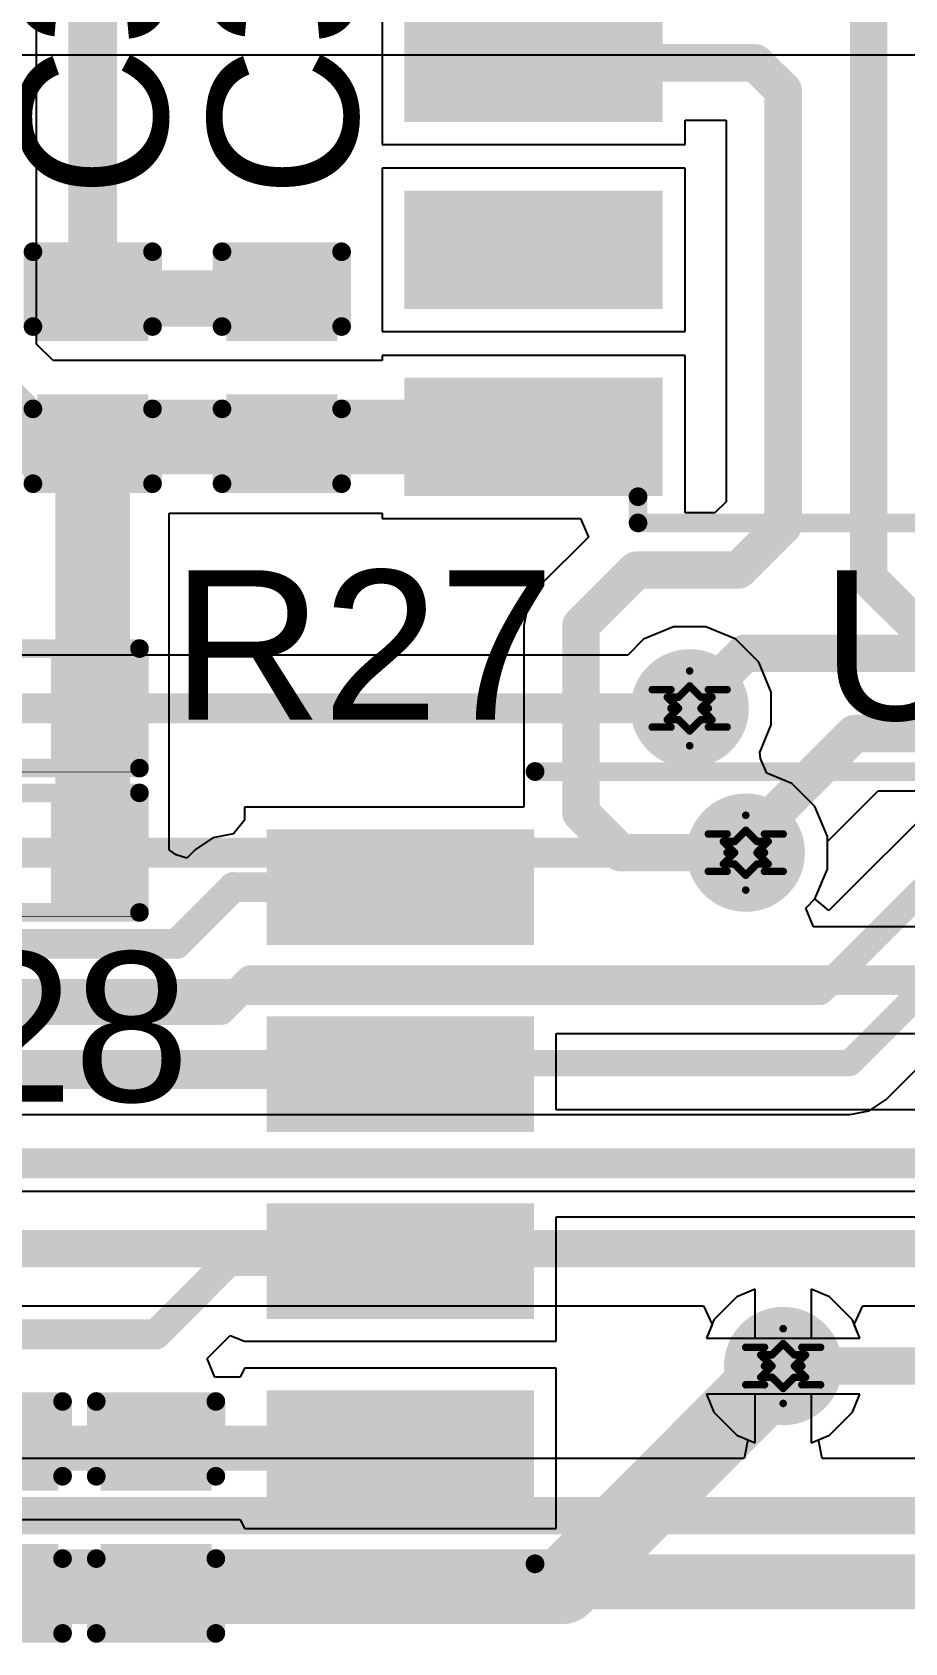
# Model space of a CAD drawing. Header units: inches. Extents: x -18 to 237, y -41 to 211.
# Drawn here: x 26.65 to 32.58, y 49.56 to 60.5 of the extents above; entities that cross this region are included whole.
import ezdxf

# ---------------------------------------------------------------- set-up
doc = ezdxf.new("R2010")
doc.units = ezdxf.units.IN
for name, color, linetype in [('Bottom Layer', 5, 'Continuous'), ('Bottom Solder', 6, 'Continuous'), ('Drill Drawing', 1, 'Continuous'), ('Top Layer', 1, 'Continuous'), ('Top Overlay', 2, 'Continuous'), ('Top Paste', 8, 'Continuous'), ('Top Solder', 216, 'Continuous'), ('Via Holes', 16, 'Continuous')]:
    doc.layers.add(name, color=color, linetype=linetype)
doc.styles.add('Arial', font='', dxfattribs={"height": 0.2})
doc.styles.get('Arial').set_extended_font_data('Arial')

# ---------------------------------------------------------------- blocks, each defined once
blk = doc.blocks.new('SOIC_8_27')
at = {"layer": 'Top Layer'}
for points in [[(-1.925, 2.205), (-1.925, 1.605), (-3.475, 1.605), (-3.475, 2.205)], [(3.475, 2.205), (3.475, 1.605), (1.925, 1.605), (1.925, 2.205)], [(-1.925, 0.935), (-1.925, 0.335), (-3.475, 0.335), (-3.475, 0.935)], [(3.475, 0.935), (3.475, 0.335), (1.925, 0.335), (1.925, 0.935)], [(-1.925, -0.335), (-1.925, -0.935), (-3.475, -0.935), (-3.475, -0.335)], [(3.475, -0.335), (3.475, -0.935), (1.925, -0.935), (1.925, -0.335)], [(-1.925, -1.605), (-1.925, -2.205), (-3.475, -2.205), (-3.475, -1.605)], [(3.475, -1.605), (3.475, -2.205), (1.925, -2.205), (1.925, -1.605)]]:
    blk.add_hatch(color=1, dxfattribs=at).paths.add_polyline_path(points)
at = {"layer": 'Top Overlay'}
blk.add_hatch(color=2, dxfattribs=at).paths.add_polyline_path([(-1.829, 1.574), (-1.499, 1.574), (-1.499, 2.235), (-1.829, 2.235)])
at = {"layer": 'Top Paste'}
for points in [[(-1.925, 2.205), (-1.925, 1.605), (-3.475, 1.605), (-3.475, 2.205)], [(3.475, 2.205), (3.475, 1.605), (1.925, 1.605), (1.925, 2.205)], [(-1.925, 0.935), (-1.925, 0.335), (-3.475, 0.335), (-3.475, 0.935)], [(3.475, 0.935), (3.475, 0.335), (1.925, 0.335), (1.925, 0.935)], [(-1.925, -0.335), (-1.925, -0.935), (-3.475, -0.935), (-3.475, -0.335)], [(3.475, -0.335), (3.475, -0.935), (1.925, -0.935), (1.925, -0.335)], [(-1.925, -1.605), (-1.925, -2.205), (-3.475, -2.205), (-3.475, -1.605)], [(3.475, -1.605), (3.475, -2.205), (1.925, -2.205), (1.925, -1.605)]]:
    blk.add_hatch(color=8, dxfattribs=at).paths.add_polyline_path(points)
at = {"layer": 'Top Solder'}
for points in [[(-1.823, 2.307), (-1.823, 1.503), (-3.577, 1.503), (-3.577, 2.307)], [(3.577, 2.307), (3.577, 1.503), (1.823, 1.503), (1.823, 2.307)], [(-1.823, 1.037), (-1.823, 0.233), (-3.577, 0.233), (-3.577, 1.037)], [(3.577, 1.037), (3.577, 0.233), (1.823, 0.233), (1.823, 1.037)], [(-1.823, -0.233), (-1.823, -1.037), (-3.577, -1.037), (-3.577, -0.233)], [(3.577, -0.233), (3.577, -1.037), (1.823, -1.037), (1.823, -0.233)], [(-1.823, -1.503), (-1.823, -2.307), (-3.577, -2.307), (-3.577, -1.503)], [(3.577, -1.503), (3.577, -2.307), (1.823, -2.307), (1.823, -1.503)]]:
    blk.add_hatch(color=216, dxfattribs=at).paths.add_polyline_path(points)
at = {"layer": 'Top Overlay', "const_width": 0.127}
for points in [[(1.991, 2.489), (-1.991, 2.489)], [(-1.991, 2.489), (-1.991, 2.311)], [(1.991, 2.489), (1.991, 2.311)], [(-3.759, 2.032), (-3.759, 1.778)], [(-3.632, 1.905), (-3.759, 2.032)], [(-3.632, 1.905), (-3.759, 1.778)], [(-1.991, -2.311), (-1.991, -2.489)], [(1.991, -2.311), (1.991, -2.489)], [(1.991, -2.489), (-1.991, -2.489)]]:
    blk.add_lwpolyline(points, dxfattribs=at)
at = {"layer": 'Top Overlay', "const_width": 0.0635}
for points in [[(-2.022, 2.489, 1), (-1.959, 2.489, 1)], [(-2.022, 2.489, 1), (-1.959, 2.489, 1)], [(1.959, 2.489, 1), (2.022, 2.489, 1)], [(1.959, 2.489, 1), (2.022, 2.489, 1)], [(-2.022, 2.311, 1), (-1.959, 2.311, 1)], [(1.959, 2.311, 1), (2.022, 2.311, 1)], [(-3.791, 2.032, 1), (-3.727, 2.032, 1)], [(-3.791, 2.032, 1), (-3.727, 2.032, 1)], [(-3.664, 1.905, 1), (-3.6, 1.905, 1)], [(-3.664, 1.905, 1), (-3.6, 1.905, 1)], [(-3.791, 1.778, 1), (-3.727, 1.778, 1)], [(-3.791, 1.778, 1), (-3.727, 1.778, 1)], [(-2.022, -2.311, 1), (-1.959, -2.311, 1)], [(1.959, -2.311, 1), (2.022, -2.311, 1)], [(-2.022, -2.489, 1), (-1.959, -2.489, 1)], [(-2.022, -2.489, 1), (-1.959, -2.489, 1)], [(1.959, -2.489, 1), (2.022, -2.489, 1)], [(1.959, -2.489, 1), (2.022, -2.489, 1)]]:
    blk.add_lwpolyline(points, format="xyb", close=True, dxfattribs=at)
blk = doc.blocks.new('SOIC_8__208______29')
at = {"layer": 'Top Layer'}
for points in [[(-4.41, 2.195), (-2.8, 2.195), (-2.8, 1.615), (-4.41, 1.615)], [(2.8, 2.195), (4.41, 2.195), (4.41, 1.615), (2.8, 1.615)], [(-4.41, 0.925), (-2.8, 0.925), (-2.8, 0.345), (-4.41, 0.345)], [(2.8, 0.925), (4.41, 0.925), (4.41, 0.345), (2.8, 0.345)], [(-4.41, -0.345), (-2.8, -0.345), (-2.8, -0.925), (-4.41, -0.925)], [(2.8, -0.345), (4.41, -0.345), (4.41, -0.925), (2.8, -0.925)], [(-4.41, -1.615), (-2.8, -1.615), (-2.8, -2.195), (-4.41, -2.195)], [(2.8, -1.615), (4.41, -1.615), (4.41, -2.195), (2.8, -2.195)]]:
    blk.add_hatch(color=1, dxfattribs=at).paths.add_polyline_path(points)
at = {"layer": 'Top Overlay'}
blk.add_hatch(color=2, dxfattribs=at).paths.add_polyline_path([(-2.693, 1.626), (-2.337, 1.626), (-2.337, 2.21), (-2.693, 2.21)])
at = {"layer": 'Top Paste'}
for points in [[(-4.41, 2.195), (-2.8, 2.195), (-2.8, 1.615), (-4.41, 1.615)], [(2.8, 2.195), (4.41, 2.195), (4.41, 1.615), (2.8, 1.615)], [(-4.41, 0.925), (-2.8, 0.925), (-2.8, 0.345), (-4.41, 0.345)], [(2.8, 0.925), (4.41, 0.925), (4.41, 0.345), (2.8, 0.345)], [(-4.41, -0.345), (-2.8, -0.345), (-2.8, -0.925), (-4.41, -0.925)], [(2.8, -0.345), (4.41, -0.345), (4.41, -0.925), (2.8, -0.925)], [(-4.41, -1.615), (-2.8, -1.615), (-2.8, -2.195), (-4.41, -2.195)], [(2.8, -1.615), (4.41, -1.615), (4.41, -2.195), (2.8, -2.195)]]:
    blk.add_hatch(color=8, dxfattribs=at).paths.add_polyline_path(points)
at = {"layer": 'Top Solder'}
for points in [[(-4.512, 2.297), (-2.698, 2.297), (-2.698, 1.513), (-4.512, 1.513)], [(2.698, 2.297), (4.512, 2.297), (4.512, 1.513), (2.698, 1.513)], [(-4.512, 1.027), (-2.698, 1.027), (-2.698, 0.243), (-4.512, 0.243)], [(2.698, 1.027), (4.512, 1.027), (4.512, 0.243), (2.698, 0.243)], [(-4.512, -0.243), (-2.698, -0.243), (-2.698, -1.027), (-4.512, -1.027)], [(2.698, -0.243), (4.512, -0.243), (4.512, -1.027), (2.698, -1.027)], [(-4.512, -1.513), (-2.698, -1.513), (-2.698, -2.297), (-4.512, -2.297)], [(2.698, -1.513), (4.512, -1.513), (4.512, -2.297), (2.698, -2.297)]]:
    blk.add_hatch(color=216, dxfattribs=at).paths.add_polyline_path(points)
at = {"layer": 'Top Overlay', "const_width": 0.127}
for points in [[(2.69, 2.69), (-2.69, 2.69)], [(-4.572, 1.93), (-4.699, 2.057)], [(-4.699, 2.057), (-4.699, 1.803)], [(-4.572, 1.93), (-4.699, 1.803)], [(2.69, -2.69), (-2.69, -2.69)]]:
    blk.add_lwpolyline(points, dxfattribs=at)
at = {"layer": 'Top Overlay', "const_width": 0.0635}
for points in [[(-2.722, 2.69, 1), (-2.658, 2.69, 1)], [(2.658, 2.69, 1), (2.722, 2.69, 1)], [(-4.731, 2.057, 1), (-4.667, 2.057, 1)], [(-4.731, 2.057, 1), (-4.667, 2.057, 1)], [(-4.604, 1.93, 1), (-4.54, 1.93, 1)], [(-4.604, 1.93, 1), (-4.54, 1.93, 1)], [(-4.731, 1.803, 1), (-4.667, 1.803, 1)], [(-4.731, 1.803, 1), (-4.667, 1.803, 1)], [(-2.722, -2.69, 1), (-2.658, -2.69, 1)], [(2.658, -2.69, 1), (2.722, -2.69, 1)]]:
    blk.add_lwpolyline(points, format="xyb", close=True, dxfattribs=at)
blk = doc.blocks.new('R___0402_55')
at = {"layer": 'Top Layer'}
for points in [[(-0.699, -0.318), (-0.699, 0.318), (-0.241, 0.318), (-0.241, -0.318)], [(0.241, -0.318), (0.241, 0.318), (0.699, 0.318), (0.699, -0.318)]]:
    blk.add_hatch(color=1, dxfattribs=at).paths.add_polyline_path(points)
at = {"layer": 'Top Paste'}
for points in [[(-0.699, -0.318), (-0.699, 0.318), (-0.241, 0.318), (-0.241, -0.318)], [(0.241, -0.318), (0.241, 0.318), (0.699, 0.318), (0.699, -0.318)]]:
    blk.add_hatch(color=8, dxfattribs=at).paths.add_polyline_path(points)
at = {"layer": 'Top Solder'}
for points in [[(-0.754, -0.373), (-0.754, 0.373), (-0.186, 0.373), (-0.186, -0.373)], [(0.186, -0.373), (0.186, 0.373), (0.754, 0.373), (0.754, -0.373)]]:
    blk.add_hatch(color=216, dxfattribs=at).paths.add_polyline_path(points)
at = {"layer": 'Top Overlay'}
for points, const_width in [([(-0.787, -0.406), (-0.787, 0.406)], 0.127), ([(-0.787, 0.406), (0.787, 0.406)], 0.127), ([(0.787, -0.406), (0.787, 0.406)], 0.127), ([(-0.787, -0.406), (0.787, -0.406)], 0.127), ([(-0.813, -0.432), (0.813, -0.432)], 0.00323)]:
    blk.add_lwpolyline(points, dxfattribs=dict(at, const_width=const_width))
for points, const_width in [([(-0.819, 0.406, 1), (-0.756, 0.406, 1)], 0.0635), ([(-0.819, 0.406, 1), (-0.756, 0.406, 1)], 0.0635), ([(0.756, 0.406, 1), (0.819, 0.406, 1)], 0.0635), ([(0.756, 0.406, 1), (0.819, 0.406, 1)], 0.0635), ([(-0.819, -0.406, 1), (-0.756, -0.406, 1)], 0.0635), ([(-0.819, -0.406, 1), (-0.756, -0.406, 1)], 0.0635), ([(-0.814, -0.432, 1), (-0.812, -0.432, 1)], 0.00161), ([(0.756, -0.406, 1), (0.819, -0.406, 1)], 0.0635), ([(0.756, -0.406, 1), (0.819, -0.406, 1)], 0.0635), ([(0.812, -0.432, 1), (0.814, -0.432, 1)], 0.00161)]:
    blk.add_lwpolyline(points, format="xyb", close=True, dxfattribs=dict(at, const_width=const_width))
blk = doc.blocks.new('R___0402_56')
at = {"layer": 'Top Layer'}
for points in [[(-0.699, -0.318), (-0.699, 0.318), (-0.241, 0.318), (-0.241, -0.318)], [(0.241, -0.318), (0.241, 0.318), (0.699, 0.318), (0.699, -0.318)]]:
    blk.add_hatch(color=1, dxfattribs=at).paths.add_polyline_path(points)
at = {"layer": 'Top Paste'}
for points in [[(-0.699, -0.318), (-0.699, 0.318), (-0.241, 0.318), (-0.241, -0.318)], [(0.241, -0.318), (0.241, 0.318), (0.699, 0.318), (0.699, -0.318)]]:
    blk.add_hatch(color=8, dxfattribs=at).paths.add_polyline_path(points)
at = {"layer": 'Top Solder'}
for points in [[(-0.754, -0.373), (-0.754, 0.373), (-0.186, 0.373), (-0.186, -0.373)], [(0.186, -0.373), (0.186, 0.373), (0.754, 0.373), (0.754, -0.373)]]:
    blk.add_hatch(color=216, dxfattribs=at).paths.add_polyline_path(points)
at = {"layer": 'Top Overlay'}
for points, const_width in [([(-0.787, -0.406), (-0.787, 0.406)], 0.127), ([(-0.787, 0.406), (0.787, 0.406)], 0.127), ([(0.787, -0.406), (0.787, 0.406)], 0.127), ([(-0.787, -0.406), (0.787, -0.406)], 0.127), ([(-0.813, -0.432), (0.813, -0.432)], 0.00323)]:
    blk.add_lwpolyline(points, dxfattribs=dict(at, const_width=const_width))
for points, const_width in [([(-0.819, 0.406, 1), (-0.756, 0.406, 1)], 0.0635), ([(-0.819, 0.406, 1), (-0.756, 0.406, 1)], 0.0635), ([(0.756, 0.406, 1), (0.819, 0.406, 1)], 0.0635), ([(0.756, 0.406, 1), (0.819, 0.406, 1)], 0.0635), ([(-0.819, -0.406, 1), (-0.756, -0.406, 1)], 0.0635), ([(-0.819, -0.406, 1), (-0.756, -0.406, 1)], 0.0635), ([(-0.814, -0.432, 1), (-0.812, -0.432, 1)], 0.00161), ([(0.756, -0.406, 1), (0.819, -0.406, 1)], 0.0635), ([(0.756, -0.406, 1), (0.819, -0.406, 1)], 0.0635), ([(0.812, -0.432, 1), (0.814, -0.432, 1)], 0.00161)]:
    blk.add_lwpolyline(points, format="xyb", close=True, dxfattribs=dict(at, const_width=const_width))
blk = doc.blocks.new('C___0402_128')
at = {"layer": 'Top Layer'}
for points in [[(-0.699, -0.318), (-0.699, 0.318), (-0.241, 0.318), (-0.241, -0.318)], [(0.241, -0.318), (0.241, 0.318), (0.699, 0.318), (0.699, -0.318)]]:
    blk.add_hatch(color=1, dxfattribs=at).paths.add_polyline_path(points)
at = {"layer": 'Top Paste'}
for points in [[(-0.699, -0.318), (-0.699, 0.318), (-0.241, 0.318), (-0.241, -0.318)], [(0.241, -0.318), (0.241, 0.318), (0.699, 0.318), (0.699, -0.318)]]:
    blk.add_hatch(color=8, dxfattribs=at).paths.add_polyline_path(points)
at = {"layer": 'Top Solder'}
for points in [[(-0.758, -0.377), (-0.758, 0.377), (-0.181, 0.377), (-0.181, -0.377)], [(0.181, -0.377), (0.181, 0.377), (0.758, 0.377), (0.758, -0.377)]]:
    blk.add_hatch(color=216, dxfattribs=at).paths.add_polyline_path(points)
at = {"layer": 'Top Overlay', "const_width": 0.127}
for points in [[(-0.787, 0.406), (-0.787, -0.406)], [(-0.787, 0.406), (-0.279, 0.406)], [(0.279, 0.406), (0.787, 0.406)], [(0.787, 0.406), (0.787, -0.406)], [(-0.787, -0.406), (-0.279, -0.406)], [(0.279, -0.406), (0.787, -0.406)]]:
    blk.add_lwpolyline(points, dxfattribs=at)
at = {"layer": 'Top Overlay', "const_width": 0.0635}
for points in [[(-0.819, 0.406, 1), (-0.756, 0.406, 1)], [(-0.819, 0.406, 1), (-0.756, 0.406, 1)], [(-0.311, 0.406, 1), (-0.248, 0.406, 1)], [(0.248, 0.406, 1), (0.311, 0.406, 1)], [(0.756, 0.406, 1), (0.819, 0.406, 1)], [(0.756, 0.406, 1), (0.819, 0.406, 1)], [(-0.819, -0.406, 1), (-0.756, -0.406, 1)], [(-0.819, -0.406, 1), (-0.756, -0.406, 1)], [(-0.311, -0.406, 1), (-0.248, -0.406, 1)], [(0.248, -0.406, 1), (0.311, -0.406, 1)], [(0.756, -0.406, 1), (0.819, -0.406, 1)], [(0.756, -0.406, 1), (0.819, -0.406, 1)]]:
    blk.add_lwpolyline(points, format="xyb", close=True, dxfattribs=at)
blk = doc.blocks.new('C___0402_129')
at = {"layer": 'Top Layer'}
for points in [[(-0.699, -0.318), (-0.699, 0.318), (-0.241, 0.318), (-0.241, -0.318)], [(0.241, -0.318), (0.241, 0.318), (0.699, 0.318), (0.699, -0.318)]]:
    blk.add_hatch(color=1, dxfattribs=at).paths.add_polyline_path(points)
at = {"layer": 'Top Paste'}
for points in [[(-0.699, -0.318), (-0.699, 0.318), (-0.241, 0.318), (-0.241, -0.318)], [(0.241, -0.318), (0.241, 0.318), (0.699, 0.318), (0.699, -0.318)]]:
    blk.add_hatch(color=8, dxfattribs=at).paths.add_polyline_path(points)
at = {"layer": 'Top Solder'}
for points in [[(-0.758, -0.377), (-0.758, 0.377), (-0.181, 0.377), (-0.181, -0.377)], [(0.181, -0.377), (0.181, 0.377), (0.758, 0.377), (0.758, -0.377)]]:
    blk.add_hatch(color=216, dxfattribs=at).paths.add_polyline_path(points)
at = {"layer": 'Top Overlay', "const_width": 0.127}
for points in [[(-0.787, 0.406), (-0.787, -0.406)], [(-0.787, 0.406), (-0.279, 0.406)], [(0.279, 0.406), (0.787, 0.406)], [(0.787, 0.406), (0.787, -0.406)], [(-0.787, -0.406), (-0.279, -0.406)], [(0.279, -0.406), (0.787, -0.406)]]:
    blk.add_lwpolyline(points, dxfattribs=at)
at = {"layer": 'Top Overlay', "const_width": 0.0635}
for points in [[(-0.819, 0.406, 1), (-0.756, 0.406, 1)], [(-0.819, 0.406, 1), (-0.756, 0.406, 1)], [(-0.311, 0.406, 1), (-0.248, 0.406, 1)], [(0.248, 0.406, 1), (0.311, 0.406, 1)], [(0.756, 0.406, 1), (0.819, 0.406, 1)], [(0.756, 0.406, 1), (0.819, 0.406, 1)], [(-0.819, -0.406, 1), (-0.756, -0.406, 1)], [(-0.819, -0.406, 1), (-0.756, -0.406, 1)], [(-0.311, -0.406, 1), (-0.248, -0.406, 1)], [(0.248, -0.406, 1), (0.311, -0.406, 1)], [(0.756, -0.406, 1), (0.819, -0.406, 1)], [(0.756, -0.406, 1), (0.819, -0.406, 1)]]:
    blk.add_lwpolyline(points, format="xyb", close=True, dxfattribs=at)
blk = doc.blocks.new('C___0402_130')
at = {"layer": 'Top Layer'}
for points in [[(-0.699, -0.318), (-0.699, 0.317), (-0.241, 0.317), (-0.241, -0.318)], [(0.241, -0.318), (0.241, 0.317), (0.699, 0.317), (0.699, -0.318)]]:
    blk.add_hatch(color=1, dxfattribs=at).paths.add_polyline_path(points)
at = {"layer": 'Top Paste'}
for points in [[(-0.699, -0.318), (-0.699, 0.317), (-0.241, 0.317), (-0.241, -0.318)], [(0.241, -0.318), (0.241, 0.317), (0.699, 0.317), (0.699, -0.318)]]:
    blk.add_hatch(color=8, dxfattribs=at).paths.add_polyline_path(points)
at = {"layer": 'Top Solder'}
for points in [[(-0.758, -0.377), (-0.758, 0.377), (-0.181, 0.377), (-0.181, -0.377)], [(0.181, -0.377), (0.181, 0.377), (0.758, 0.377), (0.758, -0.377)]]:
    blk.add_hatch(color=216, dxfattribs=at).paths.add_polyline_path(points)
at = {"layer": 'Top Overlay', "const_width": 0.127}
for points in [[(-0.279, 0.406), (-0.787, 0.406)], [(-0.787, -0.406), (-0.787, 0.406)], [(0.787, 0.406), (0.279, 0.406)], [(0.787, -0.406), (0.787, 0.406)], [(-0.279, -0.406), (-0.787, -0.406)], [(0.787, -0.406), (0.279, -0.406)]]:
    blk.add_lwpolyline(points, dxfattribs=at)
at = {"layer": 'Top Overlay', "const_width": 0.0635}
for points in [[(-0.819, 0.406, 1), (-0.756, 0.406, 1)], [(-0.819, 0.406, 1), (-0.756, 0.406, 1)], [(-0.311, 0.406, 1), (-0.248, 0.406, 1)], [(0.248, 0.406, 1), (0.311, 0.406, 1)], [(0.756, 0.406, 1), (0.819, 0.406, 1)], [(0.756, 0.406, 1), (0.819, 0.406, 1)], [(-0.819, -0.406, 1), (-0.756, -0.406, 1)], [(-0.819, -0.406, 1), (-0.756, -0.406, 1)], [(-0.311, -0.406, 1), (-0.248, -0.406, 1)], [(0.248, -0.406, 1), (0.311, -0.406, 1)], [(0.756, -0.406, 1), (0.819, -0.406, 1)], [(0.756, -0.406, 1), (0.819, -0.406, 1)]]:
    blk.add_lwpolyline(points, format="xyb", close=True, dxfattribs=at)
blk = doc.blocks.new('C___0402_131')
at = {"layer": 'Top Layer'}
for points in [[(-0.699, -0.318), (-0.699, 0.317), (-0.241, 0.317), (-0.241, -0.318)], [(0.241, -0.318), (0.241, 0.317), (0.699, 0.317), (0.699, -0.318)]]:
    blk.add_hatch(color=1, dxfattribs=at).paths.add_polyline_path(points)
at = {"layer": 'Top Paste'}
for points in [[(-0.699, -0.318), (-0.699, 0.317), (-0.241, 0.317), (-0.241, -0.318)], [(0.241, -0.318), (0.241, 0.317), (0.699, 0.317), (0.699, -0.318)]]:
    blk.add_hatch(color=8, dxfattribs=at).paths.add_polyline_path(points)
at = {"layer": 'Top Solder'}
for points in [[(-0.758, -0.377), (-0.758, 0.377), (-0.181, 0.377), (-0.181, -0.377)], [(0.181, -0.377), (0.181, 0.377), (0.758, 0.377), (0.758, -0.377)]]:
    blk.add_hatch(color=216, dxfattribs=at).paths.add_polyline_path(points)
at = {"layer": 'Top Overlay', "const_width": 0.127}
for points in [[(-0.279, 0.406), (-0.787, 0.406)], [(-0.787, -0.406), (-0.787, 0.406)], [(0.787, 0.406), (0.279, 0.406)], [(0.787, -0.406), (0.787, 0.406)], [(-0.279, -0.406), (-0.787, -0.406)], [(0.787, -0.406), (0.279, -0.406)]]:
    blk.add_lwpolyline(points, dxfattribs=at)
at = {"layer": 'Top Overlay', "const_width": 0.0635}
for points in [[(-0.819, 0.406, 1), (-0.756, 0.406, 1)], [(-0.819, 0.406, 1), (-0.756, 0.406, 1)], [(-0.311, 0.406, 1), (-0.248, 0.406, 1)], [(0.248, 0.406, 1), (0.311, 0.406, 1)], [(0.756, 0.406, 1), (0.819, 0.406, 1)], [(0.756, 0.406, 1), (0.819, 0.406, 1)], [(-0.819, -0.406, 1), (-0.756, -0.406, 1)], [(-0.819, -0.406, 1), (-0.756, -0.406, 1)], [(-0.311, -0.406, 1), (-0.248, -0.406, 1)], [(0.248, -0.406, 1), (0.311, -0.406, 1)], [(0.756, -0.406, 1), (0.819, -0.406, 1)], [(0.756, -0.406, 1), (0.819, -0.406, 1)]]:
    blk.add_lwpolyline(points, format="xyb", close=True, dxfattribs=at)

msp = doc.modelspace()

# ---------------------------------------------------------------- hatches: boundary and pattern name
at = {"layer": 'Bottom Layer'}
h = msp.add_hatch(color=5, dxfattribs=at)
edge = h.paths.add_edge_path()
edge.add_arc((31.115, 55.904), 0.3, 0, 360)
h = msp.add_hatch(color=5, dxfattribs=at)
edge = h.paths.add_edge_path()
edge.add_arc((31.496, 54.924), 0.3, 0, 360)
h = msp.add_hatch(color=5, dxfattribs=at)
edge = h.paths.add_edge_path()
edge.add_arc((31.75, 51.438), 0.3, 0, 360)
at = {"layer": 'Bottom Solder'}
h = msp.add_hatch(color=6, dxfattribs=at)
edge = h.paths.add_edge_path()
edge.add_arc((31.115, 55.904), 0.402, 0, 360)
h = msp.add_hatch(color=6, dxfattribs=at)
edge = h.paths.add_edge_path()
edge.add_arc((31.496, 54.924), 0.402, 0, 360)
h = msp.add_hatch(color=6, dxfattribs=at)
edge = h.paths.add_edge_path()
edge.add_arc((31.75, 51.438), 0.402, 0, 360)
at = {"layer": 'Top Layer'}
h = msp.add_hatch(color=1, dxfattribs=at)
edge = h.paths.add_edge_path()
edge.add_arc((31.115, 55.904), 0.3, 0, 360)
h = msp.add_hatch(color=1, dxfattribs=at)
edge = h.paths.add_edge_path()
edge.add_arc((31.496, 54.924), 0.3, 0, 360)
h = msp.add_hatch(color=1, dxfattribs=at)
edge = h.paths.add_edge_path()
edge.add_arc((31.75, 51.438), 0.3, 0, 360)
at = {"layer": 'Top Solder'}
h = msp.add_hatch(color=216, dxfattribs=at)
edge = h.paths.add_edge_path()
edge.add_arc((31.115, 55.904), 0.402, 0, 360)
h = msp.add_hatch(color=216, dxfattribs=at)
edge = h.paths.add_edge_path()
edge.add_arc((31.496, 54.924), 0.402, 0, 360)
h = msp.add_hatch(color=216, dxfattribs=at)
edge = h.paths.add_edge_path()
edge.add_arc((31.75, 51.438), 0.402, 0, 360)
at = {"layer": 'Via Holes'}
h = msp.add_hatch(color=7, dxfattribs=at)
edge = h.paths.add_edge_path()
edge.add_arc((31.115, 55.904), 0.15, 0, 360)
h = msp.add_hatch(color=7, dxfattribs=at)
edge = h.paths.add_edge_path()
edge.add_arc((31.496, 54.924), 0.15, 0, 360)
h = msp.add_hatch(color=7, dxfattribs=at)
edge = h.paths.add_edge_path()
edge.add_arc((31.75, 51.438), 0.15, 0, 360)

# ---------------------------------------------------------------- linework, layer by layer
at = {"layer": 'Bottom Layer'}
for p, q in [((22.181, 60.342), (37.721, 60.342)), ((37.714, 60.185), (32.06, 54.531)), ((32.449, 53.248), (38.306, 59.105)), ((31.005, 56.458), (30.801, 56.373)), ((31.225, 56.458), (31.005, 56.458)), ((31.429, 56.373), (31.225, 56.458)), ((30.801, 56.373), (30.694, 56.266)), ((31.585, 56.217), (31.429, 56.373)), ((30.694, 56.266), (25.881, 56.266)), ((31.669, 56.014), (31.585, 56.217)), ((31.669, 55.793), (31.669, 56.014)), ((31.591, 55.605), (31.669, 55.793)), ((31.596, 55.564), (31.591, 55.605)), ((31.639, 55.464), (31.596, 55.564)), ((31.81, 55.393), (31.639, 55.464)), ((31.966, 55.237), (31.81, 55.393)), ((32.05, 55.034), (31.966, 55.237)), ((32.05, 54.813), (32.05, 55.034)), ((31.966, 54.61), (32.05, 54.813)), ((32.06, 54.531), (31.966, 54.61)), ((32.202, 53.146), (32.335, 53.172)), ((32.335, 53.172), (32.449, 53.248)), ((22.607, 53.146), (32.202, 53.146)), ((33.925, 52.624), (26.516, 52.624)), ((26.516, 51.847), (31.209, 51.847)), ((31.209, 51.847), (31.267, 51.72)), ((32.233, 51.72), (32.291, 51.847)), ((32.291, 51.847), (34.086, 51.847)), ((31.267, 51.72), (31.229, 51.628)), ((31.229, 51.628), (32.271, 51.628)), ((32.271, 51.628), (32.233, 51.72)), ((32.271, 51.247), (31.229, 51.247)), ((31.229, 51.247), (31.28, 51.124)), ((32.22, 51.124), (32.271, 51.247)), ((31.28, 51.124), (31.436, 50.968)), ((32.064, 50.968), (32.22, 51.124)), ((31.436, 50.968), (31.511, 50.937)), ((31.989, 50.937), (32.064, 50.968)), ((31.511, 50.937), (31.485, 50.81)), ((32.015, 50.81), (31.989, 50.937)), ((31.485, 50.81), (19.719, 50.81)), ((40.987, 50.81), (32.015, 50.81))]:
    msp.add_line(p, q, dxfattribs=at)
for points, const_width in [([(32.002, 53.978), (37.961, 59.938)], 0.178), ([(32.202, 53.495), (38.161, 59.455)], 0.178), ([(25.46, 55.904), (31.115, 55.904)], 0.203), ([(25.46, 54.924), (31.496, 54.924)], 0.203), ([(22.213, 53.978), (32.002, 53.978)], 0.178), ([(22.413, 53.495), (32.202, 53.495)], 0.178), ([(26.121, 52.235), (34.086, 52.235)], 0.254), ([(31.75, 51.438), (35.306, 51.438)], 0.254), ([(19.558, 50.422), (41.148, 50.422)], 0.254), ([(24.215, 49.914), (41.252, 49.914)], 0.254)]:
    msp.add_lwpolyline(points, dxfattribs=dict(at, const_width=const_width))
for points, const_width in [([(31.064, 55.904, 1), (31.166, 55.904, 1)], 0.102), ([(31.445, 54.924, 1), (31.547, 54.924, 1)], 0.102), ([(31.957, 53.978, 1), (32.046, 53.978, 1)], 0.0889), ([(31.957, 53.978, 1), (32.046, 53.978, 1)], 0.0889), ([(32.157, 53.495, 1), (32.246, 53.495, 1)], 0.0889), ([(32.157, 53.495, 1), (32.246, 53.495, 1)], 0.0889), ([(31.687, 51.438, 1), (31.814, 51.438, 1)], 0.127)]:
    msp.add_lwpolyline(points, format="xyb", close=True, dxfattribs=dict(at, const_width=const_width))
at = {"layer": 'Drill Drawing', "const_width": 0.0508}
for points in [[(30.988, 56.031), (31.115, 56.158)], [(31.115, 56.158), (31.242, 56.031)], [(30.861, 56.031), (30.988, 55.904)], [(30.861, 56.031), (30.988, 56.031)], [(30.963, 55.98), (31.039, 55.904)], [(30.963, 55.98), (31.039, 55.98)], [(31.039, 55.98), (31.115, 56.056)], [(31.115, 56.056), (31.191, 55.98)], [(31.191, 55.98), (31.267, 55.98)], [(31.191, 55.904), (31.267, 55.98)], [(31.242, 56.031), (31.369, 56.031)], [(31.242, 55.904), (31.369, 56.031)], [(30.861, 55.777), (30.988, 55.904)], [(30.963, 55.827), (31.039, 55.904)], [(31.191, 55.904), (31.267, 55.827)], [(31.242, 55.904), (31.369, 55.777)], [(30.861, 55.777), (30.988, 55.777)], [(30.963, 55.827), (31.039, 55.827)], [(30.988, 55.777), (31.115, 55.65)], [(31.039, 55.827), (31.115, 55.751)], [(31.115, 55.751), (31.191, 55.827)], [(31.115, 55.65), (31.242, 55.777)], [(31.191, 55.827), (31.267, 55.827)], [(31.242, 55.777), (31.369, 55.777)], [(31.369, 55.051), (31.496, 55.178)], [(31.496, 55.178), (31.623, 55.051)], [(31.242, 55.051), (31.369, 54.924)], [(31.242, 55.051), (31.369, 55.051)], [(31.344, 55), (31.42, 54.924)], [(31.344, 55), (31.42, 55)], [(31.42, 55), (31.496, 55.076)], [(31.496, 55.076), (31.572, 55)], [(31.572, 55), (31.648, 55)], [(31.572, 54.924), (31.648, 55)], [(31.623, 55.051), (31.75, 55.051)], [(31.623, 54.924), (31.75, 55.051)], [(31.242, 54.797), (31.369, 54.924)], [(31.344, 54.847), (31.42, 54.924)], [(31.572, 54.924), (31.648, 54.847)], [(31.623, 54.924), (31.75, 54.797)], [(31.242, 54.797), (31.369, 54.797)], [(31.344, 54.847), (31.42, 54.847)], [(31.369, 54.797), (31.496, 54.67)], [(31.42, 54.847), (31.496, 54.771)], [(31.496, 54.771), (31.572, 54.847)], [(31.496, 54.67), (31.623, 54.797)], [(31.572, 54.847), (31.648, 54.847)], [(31.623, 54.797), (31.75, 54.797)], [(31.623, 51.565), (31.75, 51.692)], [(31.75, 51.692), (31.877, 51.565)], [(31.496, 51.565), (31.623, 51.438)], [(31.496, 51.565), (31.623, 51.565)], [(31.598, 51.514), (31.674, 51.438)], [(31.598, 51.514), (31.674, 51.514)], [(31.674, 51.514), (31.75, 51.59)], [(31.75, 51.59), (31.826, 51.514)], [(31.826, 51.514), (31.902, 51.514)], [(31.826, 51.438), (31.902, 51.514)], [(31.877, 51.565), (32.004, 51.565)], [(31.877, 51.438), (32.004, 51.565)], [(31.496, 51.311), (31.623, 51.438)], [(31.598, 51.362), (31.674, 51.438)], [(31.826, 51.438), (31.902, 51.362)], [(31.877, 51.438), (32.004, 51.311)], [(31.496, 51.311), (31.623, 51.311)], [(31.598, 51.362), (31.674, 51.362)], [(31.623, 51.311), (31.75, 51.184)], [(31.674, 51.362), (31.75, 51.286)], [(31.75, 51.286), (31.826, 51.362)], [(31.75, 51.184), (31.877, 51.311)], [(31.826, 51.362), (31.902, 51.362)], [(31.877, 51.311), (32.004, 51.311)]]:
    msp.add_lwpolyline(points, dxfattribs=at)
at = {"layer": 'Drill Drawing', "const_width": 0.0254}
for points in [[(31.102, 56.158, 1), (31.128, 56.158, 1)], [(31.102, 56.158, 1), (31.128, 56.158, 1)], [(30.848, 56.031, 1), (30.874, 56.031, 1)], [(30.848, 56.031, 1), (30.874, 56.031, 1)], [(30.95, 55.98, 1), (30.975, 55.98, 1)], [(30.95, 55.98, 1), (30.975, 55.98, 1)], [(30.975, 56.031, 1), (31.001, 56.031, 1)], [(30.975, 56.031, 1), (31.001, 56.031, 1)], [(31.026, 55.98, 1), (31.052, 55.98, 1)], [(31.026, 55.98, 1), (31.052, 55.98, 1)], [(31.102, 56.056, 1), (31.128, 56.056, 1)], [(31.102, 56.056, 1), (31.128, 56.056, 1)], [(31.179, 55.98, 1), (31.204, 55.98, 1)], [(31.179, 55.98, 1), (31.204, 55.98, 1)], [(31.229, 56.031, 1), (31.255, 56.031, 1)], [(31.229, 56.031, 1), (31.255, 56.031, 1)], [(31.255, 55.98, 1), (31.28, 55.98, 1)], [(31.255, 55.98, 1), (31.28, 55.98, 1)], [(31.356, 56.031, 1), (31.382, 56.031, 1)], [(31.356, 56.031, 1), (31.382, 56.031, 1)], [(30.975, 55.904, 1), (31.001, 55.904, 1)], [(30.975, 55.904, 1), (31.001, 55.904, 1)], [(31.026, 55.904, 1), (31.052, 55.904, 1)], [(31.026, 55.904, 1), (31.052, 55.904, 1)], [(31.179, 55.904, 1), (31.204, 55.904, 1)], [(31.179, 55.904, 1), (31.204, 55.904, 1)], [(31.229, 55.904, 1), (31.255, 55.904, 1)], [(31.229, 55.904, 1), (31.255, 55.904, 1)], [(30.848, 55.777, 1), (30.874, 55.777, 1)], [(30.848, 55.777, 1), (30.874, 55.777, 1)], [(30.95, 55.827, 1), (30.975, 55.827, 1)], [(30.95, 55.827, 1), (30.975, 55.827, 1)], [(30.975, 55.777, 1), (31.001, 55.777, 1)], [(30.975, 55.777, 1), (31.001, 55.777, 1)], [(31.026, 55.827, 1), (31.052, 55.827, 1)], [(31.026, 55.827, 1), (31.052, 55.827, 1)], [(31.102, 55.751, 1), (31.128, 55.751, 1)], [(31.102, 55.751, 1), (31.128, 55.751, 1)], [(31.179, 55.827, 1), (31.204, 55.827, 1)], [(31.179, 55.827, 1), (31.204, 55.827, 1)], [(31.229, 55.777, 1), (31.255, 55.777, 1)], [(31.229, 55.777, 1), (31.255, 55.777, 1)], [(31.255, 55.827, 1), (31.28, 55.827, 1)], [(31.255, 55.827, 1), (31.28, 55.827, 1)], [(31.356, 55.777, 1), (31.382, 55.777, 1)], [(31.356, 55.777, 1), (31.382, 55.777, 1)], [(31.102, 55.65, 1), (31.128, 55.65, 1)], [(31.102, 55.65, 1), (31.128, 55.65, 1)], [(31.483, 55.178, 1), (31.509, 55.178, 1)], [(31.483, 55.178, 1), (31.509, 55.178, 1)], [(31.229, 55.051, 1), (31.255, 55.051, 1)], [(31.229, 55.051, 1), (31.255, 55.051, 1)], [(31.331, 55, 1), (31.356, 55, 1)], [(31.331, 55, 1), (31.356, 55, 1)], [(31.356, 55.051, 1), (31.382, 55.051, 1)], [(31.356, 55.051, 1), (31.382, 55.051, 1)], [(31.407, 55, 1), (31.433, 55, 1)], [(31.407, 55, 1), (31.433, 55, 1)], [(31.483, 55.076, 1), (31.509, 55.076, 1)], [(31.483, 55.076, 1), (31.509, 55.076, 1)], [(31.56, 55, 1), (31.585, 55, 1)], [(31.56, 55, 1), (31.585, 55, 1)], [(31.61, 55.051, 1), (31.636, 55.051, 1)], [(31.61, 55.051, 1), (31.636, 55.051, 1)], [(31.636, 55, 1), (31.661, 55, 1)], [(31.636, 55, 1), (31.661, 55, 1)], [(31.737, 55.051, 1), (31.763, 55.051, 1)], [(31.737, 55.051, 1), (31.763, 55.051, 1)], [(31.356, 54.924, 1), (31.382, 54.924, 1)], [(31.356, 54.924, 1), (31.382, 54.924, 1)], [(31.407, 54.924, 1), (31.433, 54.924, 1)], [(31.407, 54.924, 1), (31.433, 54.924, 1)], [(31.56, 54.924, 1), (31.585, 54.924, 1)], [(31.56, 54.924, 1), (31.585, 54.924, 1)], [(31.61, 54.924, 1), (31.636, 54.924, 1)], [(31.61, 54.924, 1), (31.636, 54.924, 1)], [(31.229, 54.797, 1), (31.255, 54.797, 1)], [(31.229, 54.797, 1), (31.255, 54.797, 1)], [(31.331, 54.847, 1), (31.356, 54.847, 1)], [(31.331, 54.847, 1), (31.356, 54.847, 1)], [(31.356, 54.797, 1), (31.382, 54.797, 1)], [(31.356, 54.797, 1), (31.382, 54.797, 1)], [(31.407, 54.847, 1), (31.433, 54.847, 1)], [(31.407, 54.847, 1), (31.433, 54.847, 1)], [(31.483, 54.771, 1), (31.509, 54.771, 1)], [(31.483, 54.771, 1), (31.509, 54.771, 1)], [(31.56, 54.847, 1), (31.585, 54.847, 1)], [(31.56, 54.847, 1), (31.585, 54.847, 1)], [(31.61, 54.797, 1), (31.636, 54.797, 1)], [(31.61, 54.797, 1), (31.636, 54.797, 1)], [(31.636, 54.847, 1), (31.661, 54.847, 1)], [(31.636, 54.847, 1), (31.661, 54.847, 1)], [(31.737, 54.797, 1), (31.763, 54.797, 1)], [(31.737, 54.797, 1), (31.763, 54.797, 1)], [(31.483, 54.67, 1), (31.509, 54.67, 1)], [(31.483, 54.67, 1), (31.509, 54.67, 1)], [(31.737, 51.692, 1), (31.763, 51.692, 1)], [(31.737, 51.692, 1), (31.763, 51.692, 1)], [(31.483, 51.565, 1), (31.509, 51.565, 1)], [(31.483, 51.565, 1), (31.509, 51.565, 1)], [(31.585, 51.514, 1), (31.61, 51.514, 1)], [(31.585, 51.514, 1), (31.61, 51.514, 1)], [(31.61, 51.565, 1), (31.636, 51.565, 1)], [(31.61, 51.565, 1), (31.636, 51.565, 1)], [(31.661, 51.514, 1), (31.687, 51.514, 1)], [(31.661, 51.514, 1), (31.687, 51.514, 1)], [(31.737, 51.59, 1), (31.763, 51.59, 1)], [(31.737, 51.59, 1), (31.763, 51.59, 1)], [(31.814, 51.514, 1), (31.839, 51.514, 1)], [(31.814, 51.514, 1), (31.839, 51.514, 1)], [(31.864, 51.565, 1), (31.89, 51.565, 1)], [(31.864, 51.565, 1), (31.89, 51.565, 1)], [(31.89, 51.514, 1), (31.915, 51.514, 1)], [(31.89, 51.514, 1), (31.915, 51.514, 1)], [(31.991, 51.565, 1), (32.017, 51.565, 1)], [(31.991, 51.565, 1), (32.017, 51.565, 1)], [(31.61, 51.438, 1), (31.636, 51.438, 1)], [(31.61, 51.438, 1), (31.636, 51.438, 1)], [(31.661, 51.438, 1), (31.687, 51.438, 1)], [(31.661, 51.438, 1), (31.687, 51.438, 1)], [(31.814, 51.438, 1), (31.839, 51.438, 1)], [(31.814, 51.438, 1), (31.839, 51.438, 1)], [(31.864, 51.438, 1), (31.89, 51.438, 1)], [(31.864, 51.438, 1), (31.89, 51.438, 1)], [(31.483, 51.311, 1), (31.509, 51.311, 1)], [(31.483, 51.311, 1), (31.509, 51.311, 1)], [(31.585, 51.362, 1), (31.61, 51.362, 1)], [(31.585, 51.362, 1), (31.61, 51.362, 1)], [(31.61, 51.311, 1), (31.636, 51.311, 1)], [(31.61, 51.311, 1), (31.636, 51.311, 1)], [(31.661, 51.362, 1), (31.687, 51.362, 1)], [(31.661, 51.362, 1), (31.687, 51.362, 1)], [(31.737, 51.286, 1), (31.763, 51.286, 1)], [(31.737, 51.286, 1), (31.763, 51.286, 1)], [(31.814, 51.362, 1), (31.839, 51.362, 1)], [(31.814, 51.362, 1), (31.839, 51.362, 1)], [(31.864, 51.311, 1), (31.89, 51.311, 1)], [(31.864, 51.311, 1), (31.89, 51.311, 1)], [(31.89, 51.362, 1), (31.915, 51.362, 1)], [(31.89, 51.362, 1), (31.915, 51.362, 1)], [(31.991, 51.311, 1), (32.017, 51.311, 1)], [(31.991, 51.311, 1), (32.017, 51.311, 1)], [(31.737, 51.184, 1), (31.763, 51.184, 1)], [(31.737, 51.184, 1), (31.763, 51.184, 1)]]:
    msp.add_lwpolyline(points, format="xyb", close=True, dxfattribs=at)
at = {"layer": 'Top Layer'}
for p, q in [((26.68, 58.378), (26.68, 61.782)), ((29.026, 60.841), (29.026, 59.733)), ((31.084, 59.733), (31.084, 59.899)), ((31.084, 59.899), (31.362, 59.899)), ((31.362, 59.899), (31.362, 57.307)), ((29.026, 59.733), (31.084, 59.733)), ((31.084, 59.571), (29.026, 59.571)), ((29.026, 59.571), (29.026, 58.463)), ((31.084, 58.463), (31.084, 59.571)), ((29.026, 58.463), (31.084, 58.463)), ((26.793, 58.265), (26.68, 58.378)), ((31.084, 58.301), (29.026, 58.301)), ((29.026, 58.301), (29.026, 58.265)), ((31.084, 57.232), (31.084, 58.301)), ((29.026, 58.265), (26.793, 58.265)), ((31.362, 57.307), (31.286, 57.232)), ((27.579, 55.904), (27.579, 57.23)), ((27.579, 57.23), (29.026, 57.23)), ((29.026, 57.23), (29.026, 57.193)), ((31.286, 57.232), (31.084, 57.232)), ((29.026, 57.193), (30.374, 57.193)), ((30.374, 57.193), (30.427, 57.066)), ((30.427, 57.066), (30.102, 56.742)), ((30.102, 56.742), (30.018, 56.616)), ((30.018, 56.616), (29.988, 56.467)), ((29.988, 56.467), (29.988, 55.234)), ((27.579, 54.944), (27.579, 55.904)), ((32.05, 54.999), (32.396, 55.345)), ((32.396, 55.345), (35.073, 55.345)), ((29.988, 55.234), (28.091, 55.234)), ((28.091, 55.234), (28.091, 55.144)), ((28.091, 55.144), (28.016, 55.052)), ((27.877, 55.025), (27.76, 54.946)), ((28.016, 55.052), (27.877, 55.025)), ((27.628, 54.909), (27.579, 54.944)), ((27.701, 54.887), (27.628, 54.909)), ((27.76, 54.946), (27.701, 54.887)), ((32.05, 54.813), (32.05, 54.999)), ((31.966, 54.61), (32.05, 54.813)), ((31.903, 54.547), (31.966, 54.61)), ((31.956, 54.42), (31.903, 54.547)), ((34.126, 54.42), (31.956, 54.42)), ((30.209, 53.177), (30.209, 53.695)), ((30.209, 53.695), (33.976, 53.695)), ((33.581, 53.177), (30.209, 53.177)), ((30.209, 51.606), (30.209, 52.452)), ((30.209, 52.452), (33.431, 52.452)), ((31.56, 51.959), (31.436, 51.908)), ((31.56, 51.628), (31.56, 51.959)), ((32.064, 51.908), (31.941, 51.959)), ((31.941, 51.959), (31.941, 51.628)), ((31.436, 51.908), (31.28, 51.752)), ((32.22, 51.752), (32.064, 51.908)), ((31.28, 51.752), (31.229, 51.628)), ((32.271, 51.628), (32.22, 51.752)), ((27.839, 51.489), (27.995, 51.645)), ((27.995, 51.645), (28.091, 51.606)), ((31.229, 51.628), (31.56, 51.628)), ((31.941, 51.628), (32.271, 51.628)), ((28.091, 51.606), (28.091, 51.606)), ((28.091, 51.606), (30.209, 51.606)), ((27.891, 51.362), (27.839, 51.489)), ((28.091, 51.424), (28.063, 51.362)), ((30.209, 51.424), (28.091, 51.424)), ((30.209, 50.336), (30.209, 51.424)), ((28.063, 51.362), (27.891, 51.362)), ((31.56, 51.247), (31.229, 51.247)), ((31.229, 51.247), (31.28, 51.124)), ((31.56, 50.917), (31.56, 51.247)), ((32.271, 51.247), (31.941, 51.247)), ((31.941, 51.247), (31.941, 50.917)), ((32.22, 51.124), (32.271, 51.247)), ((31.28, 51.124), (31.436, 50.968)), ((32.064, 50.968), (32.22, 51.124)), ((31.436, 50.968), (31.56, 50.917)), ((31.941, 50.917), (32.064, 50.968)), ((25.878, 50.397), (28.063, 50.397)), ((28.063, 50.397), (28.091, 50.336)), ((28.091, 50.336), (30.209, 50.336))]:
    msp.add_line(p, q, dxfattribs=at)
for points, const_width in [([(27.061, 58.687), (27.061, 61.467)], 0.33), ([(32.331, 56.787), (32.331, 61.237)], 0.254), ([(30.055, 60.287), (31.561, 60.287)], 0.254), ([(31.561, 60.287), (31.75, 60.099)], 0.254), ([(31.75, 57.146), (31.75, 60.099)], 0.254), ([(27.061, 58.687), (28.345, 58.687)], 0.381), ([(26.162, 58.163), (26.578, 57.747)], 0.508), ([(26.578, 57.747), (27.061, 57.747)], 0.508), ([(27.061, 57.747), (28.345, 57.747)], 0.508), ([(27.061, 55.904), (27.061, 57.747)], 0.508), ([(28.345, 57.747), (30.055, 57.747)], 0.508), ([(31.447, 56.843), (31.75, 57.146)], 0.254), ([(30.377, 56.467), (30.753, 56.843)], 0.254), ([(30.753, 56.843), (31.447, 56.843)], 0.254), ([(32.331, 56.787), (32.841, 56.278)], 0.254), ([(30.377, 55.193), (30.377, 56.467)], 0.254), ([(31.115, 55.904), (31.489, 56.278)], 0.254), ([(31.489, 56.278), (32.841, 56.278)], 0.254), ([(27.061, 54.924), (27.061, 55.904)], 0.508), ([(31.496, 54.994), (32.235, 55.733)], 0.254), ([(32.235, 55.733), (37.238, 55.733)], 0.254), ([(30.377, 55.193), (30.646, 54.924)], 0.254), ([(30.646, 54.924), (31.496, 54.924)], 0.254), ([(27.631, 54.305), (28.016, 54.69)], 0.203), ([(28.016, 54.69), (29.15, 54.69)], 0.203), ([(25.201, 54.305), (27.631, 54.305)], 0.203), ([(27.931, 53.856), (28.132, 54.058)], 0.203), ([(28.132, 54.058), (34.126, 54.058)], 0.203), ([(25.145, 53.856), (27.931, 53.856)], 0.203), ([(25.041, 53.42), (29.15, 53.42)], 0.203), ([(25.117, 52.815), (33.581, 52.815)], 0.203), ([(27.49, 51.653), (27.986, 52.15)], 0.203), ([(27.986, 52.15), (29.15, 52.15)], 0.203), ([(25.259, 51.653), (27.49, 51.653)], 0.203), ([(30.252, 49.94), (31.75, 51.438)], 0.508), ([(26.45, 50.88), (27.491, 50.88)], 0.305), ([(27.491, 50.88), (29.15, 50.88)], 0.305), ([(26.45, 49.94), (27.491, 49.94)], 0.508), ([(27.491, 49.94), (30.252, 49.94)], 0.508)]:
    msp.add_lwpolyline(points, dxfattribs=dict(at, const_width=const_width))
for points, const_width in [([(29.991, 60.287, 1), (30.118, 60.287, 1)], 0.127), ([(31.498, 60.287, 1), (31.625, 60.287, 1)], 0.127), ([(31.498, 60.287, 1), (31.625, 60.287, 1)], 0.127), ([(31.687, 60.099, 1), (31.814, 60.099, 1)], 0.127), ([(31.687, 60.099, 1), (31.814, 60.099, 1)], 0.127), ([(26.965, 58.687, 1), (27.156, 58.687, 1)], 0.191), ([(26.978, 58.687, 1), (27.143, 58.687, 1)], 0.165), ([(28.25, 58.687, 1), (28.44, 58.687, 1)], 0.191), ([(26.451, 57.747, 1), (26.705, 57.747, 1)], 0.254), ([(26.451, 57.747, 1), (26.705, 57.747, 1)], 0.254), ([(26.934, 57.747, 1), (27.188, 57.747, 1)], 0.254), ([(26.934, 57.747, 1), (27.188, 57.747, 1)], 0.254), ([(26.934, 57.747, 1), (27.188, 57.747, 1)], 0.254), ([(28.218, 57.747, 1), (28.472, 57.747, 1)], 0.254), ([(28.218, 57.747, 1), (28.472, 57.747, 1)], 0.254), ([(29.928, 57.747, 1), (30.182, 57.747, 1)], 0.254), ([(31.687, 57.146, 1), (31.814, 57.146, 1)], 0.127), ([(31.687, 57.146, 1), (31.814, 57.146, 1)], 0.127), ([(30.689, 56.843, 1), (30.816, 56.843, 1)], 0.127), ([(30.689, 56.843, 1), (30.816, 56.843, 1)], 0.127), ([(31.383, 56.843, 1), (31.51, 56.843, 1)], 0.127), ([(31.383, 56.843, 1), (31.51, 56.843, 1)], 0.127), ([(32.268, 56.787, 1), (32.395, 56.787, 1)], 0.127), ([(32.268, 56.787, 1), (32.395, 56.787, 1)], 0.127), ([(30.313, 56.467, 1), (30.44, 56.467, 1)], 0.127), ([(30.313, 56.467, 1), (30.44, 56.467, 1)], 0.127), ([(31.425, 56.278, 1), (31.552, 56.278, 1)], 0.127), ([(31.425, 56.278, 1), (31.552, 56.278, 1)], 0.127), ([(26.934, 55.904, 1), (27.188, 55.904, 1)], 0.254), ([(26.934, 55.904, 1), (27.188, 55.904, 1)], 0.254), ([(31.052, 55.904, 1), (31.179, 55.904, 1)], 0.127), ([(32.172, 55.733, 1), (32.299, 55.733, 1)], 0.127), ([(32.172, 55.733, 1), (32.299, 55.733, 1)], 0.127), ([(30.313, 55.193, 1), (30.44, 55.193, 1)], 0.127), ([(30.313, 55.193, 1), (30.44, 55.193, 1)], 0.127), ([(26.934, 54.924, 1), (27.188, 54.924, 1)], 0.254), ([(31.433, 54.994, 1), (31.56, 54.994, 1)], 0.127), ([(30.582, 54.924, 1), (30.709, 54.924, 1)], 0.127), ([(30.582, 54.924, 1), (30.709, 54.924, 1)], 0.127), ([(31.433, 54.924, 1), (31.56, 54.924, 1)], 0.127), ([(27.965, 54.69, 1), (28.067, 54.69, 1)], 0.102), ([(27.965, 54.69, 1), (28.067, 54.69, 1)], 0.102), ([(29.099, 54.69, 1), (29.201, 54.69, 1)], 0.102), ([(27.58, 54.305, 1), (27.682, 54.305, 1)], 0.102), ([(27.58, 54.305, 1), (27.682, 54.305, 1)], 0.102), ([(28.081, 54.058, 1), (28.183, 54.058, 1)], 0.102), ([(28.081, 54.058, 1), (28.183, 54.058, 1)], 0.102), ([(27.88, 53.856, 1), (27.982, 53.856, 1)], 0.102), ([(27.88, 53.856, 1), (27.982, 53.856, 1)], 0.102), ([(29.099, 53.42, 1), (29.201, 53.42, 1)], 0.102), ([(27.936, 52.15, 1), (28.037, 52.15, 1)], 0.102), ([(27.936, 52.15, 1), (28.037, 52.15, 1)], 0.102), ([(29.099, 52.15, 1), (29.201, 52.15, 1)], 0.102), ([(27.439, 51.653, 1), (27.541, 51.653, 1)], 0.102), ([(27.439, 51.653, 1), (27.541, 51.653, 1)], 0.102), ([(31.623, 51.438, 1), (31.877, 51.438, 1)], 0.254), ([(27.415, 50.88, 1), (27.567, 50.88, 1)], 0.152), ([(27.415, 50.88, 1), (27.567, 50.88, 1)], 0.152), ([(29.074, 50.88, 1), (29.226, 50.88, 1)], 0.152), ([(26.323, 49.94, 1), (26.577, 49.94, 1)], 0.254), ([(27.364, 49.94, 1), (27.618, 49.94, 1)], 0.254), ([(27.364, 49.94, 1), (27.618, 49.94, 1)], 0.254), ([(30.125, 49.94, 1), (30.379, 49.94, 1)], 0.254), ([(30.125, 49.94, 1), (30.379, 49.94, 1)], 0.254)]:
    msp.add_lwpolyline(points, format="xyb", close=True, dxfattribs=dict(at, const_width=const_width))

# ---------------------------------------------------------------- block references
for name, p, rotation in [('SOIC_8_27', (32.755, 59.652), 180), ('C___0402_130', (27.061, 58.217), 270), ('C___0402_131', (28.345, 58.217), 270), ('SOIC_8__208______29', (32.755, 52.785), 180), ('C___0402_129', (26.45, 50.41), 90), ('C___0402_128', (27.491, 50.41), 90)]:
    msp.add_blockref(name, p, dxfattribs=dict(rotation=rotation))
for name, p in [('R___0402_56', (26.591, 55.904)), ('R___0402_55', (26.591, 54.924))]:
    msp.add_blockref(name, p)

# ---------------------------------------------------------------- texts
at = {"layer": 'Top Overlay', "style": 'Arial'}
for s, p in [('C34', (27.568, 59.372)), ('C33', (28.861, 59.372))]:
    msp.add_text(s, height=1.016, rotation=90, dxfattribs=at).set_placement(p)
for s, p in [('R27', (27.596, 55.826)), ('U7', (32.007, 55.826)), ('R28', (25.116, 53.234))]:
    msp.add_text(s, height=1.016, dxfattribs=at).set_placement(p)

doc.saveas('drawing.dxf')
